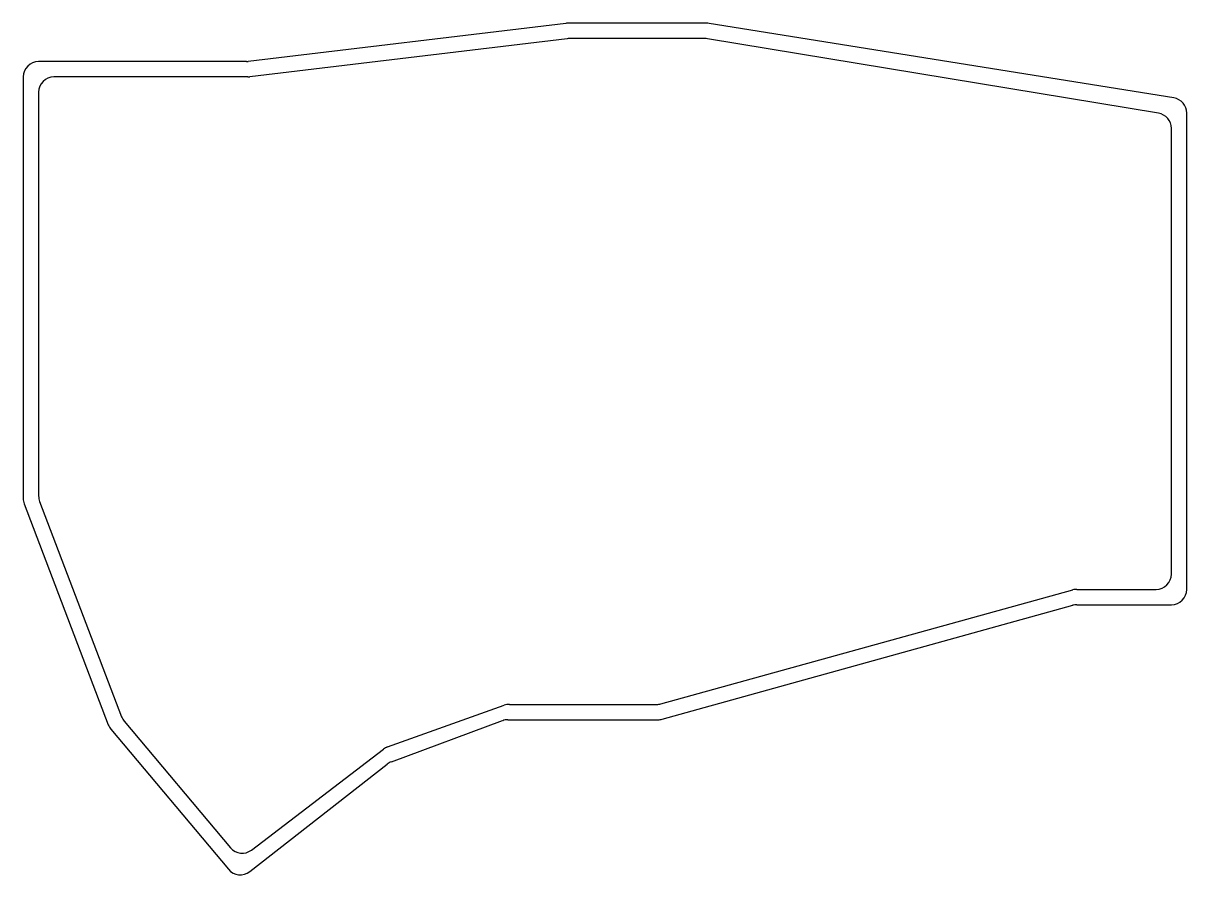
# Model space of a CAD drawing. Header units: millimetres. Extents: x 233 to 385, y -149 to -38.
import ezdxf

# ---------------------------------------------------------------- set-up
doc = ezdxf.new("R2010")
doc.units = ezdxf.units.MM

msp = doc.modelspace()

# ---------------------------------------------------------------- linework, layer by layer
for p, q in [((303.68, -38.11), (262.32, -43.09)), ((322.04, -38.1), (303.92, -38.1)), ((382.92, -47.83), (322.36, -38.13)), ((303.88, -40.11), (262.52, -45.09)), ((321.84, -40.1), (304.12, -40.1)), ((380.93, -49.82), (322.16, -40.13)), ((262.08, -43.1), (235, -43.1)), ((233, -45.1), (233, -100.03)), ((262.28, -45.1), (237, -45.1)), ((235, -47.1), (235, -99.73)), ((384.6, -111.9), (384.6, -49.81)), ((382.6, -109.9), (382.6, -51.8)), ((233.13, -100.74), (244.08, -129.56)), ((235.13, -100.44), (245.81, -128.51)), ((316.06, -126.83), (369.74, -111.97)), ((370.27, -111.9), (380.6, -111.9)), ((316.26, -128.83), (369.74, -113.97)), ((370.27, -113.9), (382.6, -113.9)), ((280.47, -132.44), (295.67, -127.02)), ((296.35, -126.9), (315.53, -126.9)), ((244.42, -130.14), (259.74, -148.39)), ((246.15, -129.08), (260, -145.59)), ((280.96, -134.39), (295.46, -129.02)), ((296.16, -128.9), (315.73, -128.9)), ((262.75, -145.89), (279.92, -132.74)), ((262.5, -148.68), (280.42, -134.69))]:
    msp.add_line(p, q)
for centre, start, end in [((303.92, -40.1), 90, 96.8536), ((322.04, -40.1), 80.8954, 90), ((304.12, -42.1), 90, 96.8536), ((321.84, -42.1), 80.6297, 90), ((235, -45.1), 90, 180), ((262.08, -41.1), 270, 276.8536), ((237, -47.1), 90, 180), ((262.28, -43.1), 270, 276.8536), ((382.6, -49.81), 0, 80.8954), ((380.6, -51.8), 0, 80.6297), ((235, -100.03), 180, 200.8099), ((237, -99.73), 180, 200.8311), ((380.6, -109.9), 270, 0), ((370.27, -113.9), 90, 105.4696), ((382.6, -111.9), 270, 0), ((370.27, -115.9), 90, 105.5241), ((296.35, -128.9), 90, 109.6358), ((315.53, -124.9), 270, 285.4696), ((247.68, -127.8), 200.8311, 220), ((315.73, -126.9), 270, 285.5241), ((245.95, -128.85), 200.8099, 220), ((296.16, -130.9), 90, 110.2919), ((281.14, -134.33), 109.6358, 127.4431), ((281.65, -136.26), 110.2919, 127.9916), ((261.53, -144.3), 220, 307.4431), ((261.27, -147.11), 220, 307.9916)]:
    msp.add_arc(centre, 2, start, end)

doc.saveas('drawing.dxf')
